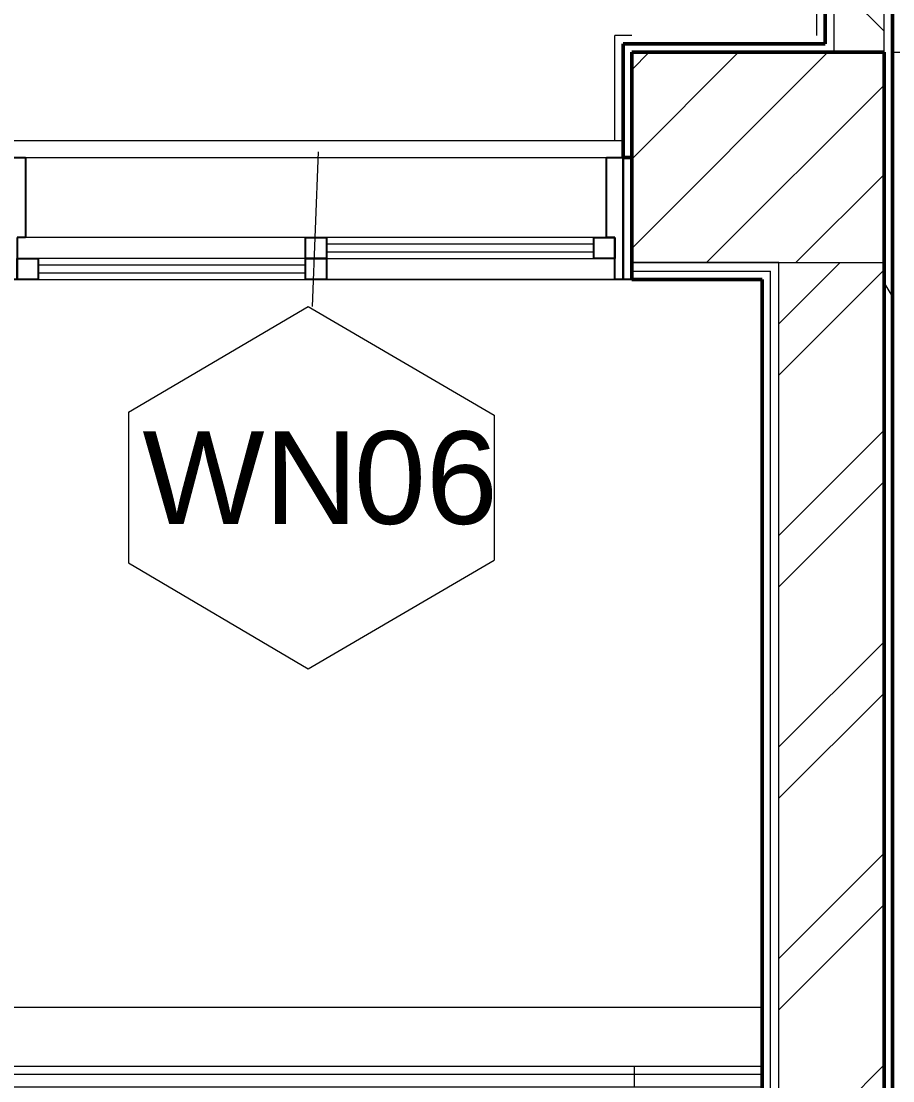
# Model space of a CAD drawing. Header units: millimetres. Extents: x -9358 to 257996, y -67499 to 9117.
# Drawn here: x 32049 to 34120, y -55453 to -52934 of the extents above; entities that cross this region are included whole.
import ezdxf

# ---------------------------------------------------------------- set-up
doc = ezdxf.new("R2010")
doc.units = ezdxf.units.MM
doc.header["$LTSCALE"] = 1000
for name, color, linetype, lineweight in [('A-COL-RFC', 8, 'Continuous', 18), ('A-COL-RFC-1', 8, 'Continuous', 9), ('A-COL-RFC-2', 8, 'Continuous', 50), ('A-TYP-WIN', 8, 'Continuous', 0), ('A-WAL-CLD', 8, 'Continuous', 9), ('A-WAL-CMU', 8, 'Continuous', 50), ('A-WAL-LOW-20', 8, 'Continuous', 18), ('A-WAL-LOW-30', 8, 'Continuous', 18), ('A-WAL-PAT-1', 8, 'Continuous', 9), ('A-WAL-PRT', 8, 'Continuous', 50), ('A-WIN', 8, 'Continuous', 9), ('A-WIN-1', 8, 'Continuous', 25), ('A-WIN-2', 8, 'Continuous', 18)]:
    doc.layers.add(name, color=color, linetype=linetype, lineweight=lineweight)
doc.styles.add('Arial_8', font='arial.ttf', dxfattribs={"height": 220})
pattern_1 = [(0, (0, 0), (812.8, 203.2), [33.528, -576.072, 33.528, -576.072, -3251.2]), (0, (0, 0), (812.8, 203.2), [-1219.2, 33.528, -1185.672, 33.528, -576.072, -1422.4]), (0, (0, 0), (812.8, 203.2), [-3048, 33.528, -372.872, 33.528, -982.472]), (120, (304.8, 101.6), (-582.37636, 602.30545), [33.528, -576.072, 33.528, -576.072, -3251.2]), (120, (304.8, 101.6), (-582.37636, 602.30545), [-1219.2, 33.528, -1185.672, 33.528, -576.072, -1422.4]), (120, (304.8, 101.6), (-582.37636, 602.30545), [-3048, 33.528, -372.872, 33.528, -982.472]), (240, (406.4, 508), (-230.42364, -805.50545), [33.528, -576.072, 33.528, -576.072, -3251.2]), (240, (406.4, 508), (-230.42364, -805.50545), [-1219.2, 33.528, -1185.672, 33.528, -576.072, -1422.4]), (240, (406.4, 508), (-230.42364, -805.50545), [-3048, 33.528, -372.872, 33.528, -982.472])]

# ---------------------------------------------------------------- blocks, each defined once
blk = doc.blocks.new('Window Tag - Window Tag-41068-01-Ground Floor Plan')
at = {"layer": 'A-TYP-WIN'}
for p, q in [((-4.506, 1.627), (-0.238, 4.142)), ((-0.238, 4.142), (4.181, 1.556)), ((-4.506, 1.627), (-4.506, -1.959)), ((4.181, 1.556), (4.181, -1.888)), ((-4.506, -1.959), (-0.238, -4.474)), ((-0.238, -4.474), (4.181, -1.888))]:
    blk.add_line(p, q, dxfattribs=at)
blk = doc.blocks.new('Sliding_Window_Single - 1500 x 2700-2664408-01-Ground Floor Furniture Plan')
at = {"layer": 'A-WIN'}
for p, q in [((-675, 145), (705, 145)), ((-10, -45), (-675, -45)), ((675, -45), (40, -45)), ((-10, -95), (-645, -95)), ((40, -95), (675, -95)), ((-645, -145), (-10, -145)), ((725, -145), (40, -145)), ((40, -145), (725, -145))]:
    blk.add_line(p, q, dxfattribs=at)
at = {"layer": 'A-WIN-1'}
for p, q in [((-735, 145), (-715, 145)), ((-715, 145), (-675, 145)), ((-715, -145), (-715, 145)), ((-715, 145), (-715, -145)), ((-675, 145), (-675, -45)), ((705, 145), (745, 145)), ((705, -45), (705, 145)), ((745, 145), (745, -145)), ((745, -145), (745, 145)), ((-695, -45), (-695, -145)), ((-675, -45), (-695, -45)), ((-10, -95), (-10, -45)), ((-10, -45), (40, -45)), ((40, -45), (40, -95)), ((675, -95), (675, -45)), ((675, -45), (725, -45)), ((725, -45), (705, -45)), ((725, -145), (725, -45)), ((725, -45), (725, -95)), ((-695, -145), (-695, -95)), ((-695, -95), (-645, -95)), ((-645, -95), (-645, -145)), ((-10, -145), (-10, -95)), ((-10, -95), (40, -95)), ((40, -95), (-10, -95)), ((40, -95), (40, -145)), ((725, -95), (675, -95)), ((-715, -145), (-735, -145)), ((-695, -145), (-715, -145)), ((-645, -145), (-695, -145)), ((40, -145), (-10, -145)), ((745, -145), (725, -145)), ((765, -145), (745, -145))]:
    blk.add_line(p, q, dxfattribs=at)
at = {"layer": 'A-WIN-2'}
for p, q in [((40, -60), (675, -60)), ((40, -80), (40, -60)), ((675, -60), (675, -80)), ((675, -80), (40, -80)), ((-645, -110), (-10, -110)), ((-645, -130), (-645, -110)), ((-10, -110), (-10, -130)), ((-10, -130), (-645, -130))]:
    blk.add_line(p, q, dxfattribs=at)
blk = doc.blocks.new('Walls 190 - Walls 6-2351718-01-Ground Floor Furniture Plan')
at = {"layer": 'A-WAL-PAT-1'}
h = blk.add_hatch(dxfattribs=at)
h.set_pattern_fill('FP_131', color=256, style=0, pattern_type=2)
h.set_pattern_definition([(270, (29455.4, -55970), (900, 6e-14), [700, -700]), (270, (29905.4, -55270), (1800, 1e-13), [700, -700]), (180, (29905.4, -55270), (-9e-14, -700), [])])
h.paths.add_polyline_path([(33559.6, -55320), (33810, -55320), (33810, -55270), (29180, -55270), (29180, -55320), (31593.4, -55320)], flags=0)
at = {"layer": 'A-WAL-LOW-20'}
for p, q in [((29180, -55270), (33810, -55270)), ((29180, -55320), (29180, -55270)), ((33810, -55320), (29180, -55320))]:
    blk.add_line(p, q, dxfattribs=at)
blk = doc.blocks.new('G')
at = {"layer": 'A-COL-RFC-1'}
h = blk.add_hatch(dxfattribs=at)
h.set_pattern_fill('FP_4', color=256, style=0, pattern_type=2)
h.set_pattern_definition([(45, (0, 0), (-106.066, 106.066), [])])
h.paths.add_polyline_path([(33850, -53360), (34100, -53360), (34100, -52860), (33500, -52860), (33500, -53360), (33559.6, -53360)], flags=0)
at = {"layer": 'A-WAL-PAT-1'}
h = blk.add_hatch(dxfattribs=at)
h.set_pattern_fill('FP_2', color=256, style=0, pattern_type=2)
h.set_pattern_definition(pattern_1)
h.paths.add_polyline_path([(34100, -52860), (34120, -52860), (34120, -49300), (34100, -49300), (34100, -51668.2)], flags=0)
h = blk.add_hatch(dxfattribs=at)
h.set_pattern_fill('FP_2', color=256, style=0, pattern_type=2)
h.set_pattern_definition(pattern_1)
h.paths.add_polyline_path([(33960, -52840), (33980, -52840), (33980, -49570), (33960, -49570), (33960, -51668.2)], flags=0)
h = blk.add_hatch(dxfattribs=at)
h.set_pattern_fill('FP_3', color=256, style=0, pattern_type=2)
h.set_pattern_definition([(45, (0, 0), (-224.5064, 224.5064), []), (135, (0, 0), (-224.5064, -224.5064), [])])
h.paths.add_polyline_path([(34100, -52860), (34100, -49550), (33980, -49550), (33980, -52860)], flags=0)
h = blk.add_hatch(dxfattribs=at)
h.set_pattern_fill('FP_2', color=256, style=0, pattern_type=2)
h.set_pattern_definition(pattern_1)
h.paths.add_polyline_path([(33500, -52860), (33980, -52860), (33980, -52840), (33500, -52840)], flags=0)
h = blk.add_hatch(dxfattribs=at)
h.set_pattern_fill('FP_2', color=256, style=0, pattern_type=2)
h.set_pattern_definition(pattern_1)
h.paths.add_polyline_path([(34100, -57230), (34120, -57230), (34120, -52860), (34100, -52860), (34100, -56004.6)], flags=0)
h = blk.add_hatch(dxfattribs=at)
h.set_pattern_fill('FP_1', color=256, style=0, pattern_type=2)
h.set_pattern_definition([(45, (0, 0), (-251.4472, 251.4472), []), (45, (0, 381), (-251.4472, 251.4472), [])])
h.paths.add_polyline_path([(34100, -57250), (34100, -53360), (33850, -53360), (33850, -57250)], flags=0)
h = blk.add_hatch(dxfattribs=at)
h.set_pattern_fill('FP_2', color=256, style=0, pattern_type=2)
h.set_pattern_definition(pattern_1)
h.paths.add_polyline_path([(33830, -57770), (33830, -53400), (33810, -53400), (33810, -57770)], flags=0)
at = {"layer": 'A-COL-RFC'}
for p, q in [((33500, -53360), (33850, -53360)), ((33850, -53360), (34100, -53360))]:
    blk.add_line(p, q, dxfattribs=at)
at = {"layer": 'A-COL-RFC-2'}
for p, q in [((34100, -52860), (33500, -52860)), ((33500, -52860), (33500, -53360)), ((34100, -53360), (34100, -52860))]:
    blk.add_line(p, q, dxfattribs=at)
at = {"layer": 'A-WAL-CLD'}
for p, q in [((33980, -49570), (33980, -52860)), ((34100, -52860), (34100, -49550)), ((33850, -57250), (33850, -53360)), ((33500, -53380), (33830, -53380)), ((33830, -57770), (33830, -53380))]:
    blk.add_line(p, q, dxfattribs=at)
at = {"layer": 'A-WAL-CMU'}
for p, q in [((33480, -52840), (33480, -53110)), ((33960, -52840), (33480, -52840)), ((33500, -53110), (33500, -52860)), ((33500, -52860), (33980, -52860)), ((34100, -52860), (34100, -57230)), ((34120, -57230), (34120, -52860)), ((33480, -53110), (33500, -53110)), ((33500, -53360), (33500, -53400)), ((33500, -53400), (33810, -53400)), ((33810, -53400), (33810, -57790))]:
    blk.add_line(p, q, dxfattribs=at)
at = {"layer": 'A-WAL-LOW-30'}
for p, q in [((33940, -52820), (33940, -49590)), ((33460, -53070), (33460, -52820)), ((33500, -52820), (33460, -52820)), ((34120, -52860), (34140, -52860)), ((31700, -53070), (33480, -53070)), ((33850, -53360), (33500, -53360)), ((31170, -55130), (33810, -55130)), ((33810, -55290), (31170, -55290))]:
    blk.add_line(p, q, dxfattribs=at)
at = {"layer": 'A-WAL-PRT'}
for p, q in [((34120, -52860), (34120, -49300)), ((33960, -49570), (33960, -52840)), ((33980, -52860), (34100, -52860))]:
    blk.add_line(p, q, dxfattribs=at)
at = {"layer": 'A-WAL-LOW-20'}
blk.add_blockref('Walls 190 - Walls 6-2351718-01-Ground Floor Furniture Plan', (0, 0), dxfattribs=at)
at = {"layer": 'A-WIN'}
blk.add_blockref('Sliding_Window_Single - 1500 x 2700-2664408-01-Ground Floor Furniture Plan', (32735, -53255), dxfattribs=at)

msp = doc.modelspace()

# ---------------------------------------------------------------- block references
msp.add_blockref('G', (0, -148.1))

# ---------------------------------------------------------------- next in the draw order: linework, layer by layer
at = {"layer": 'A-TYP-WIN'}
msp.add_line((32755, -53245), (32740.9, -53612), dxfattribs=at)

# ---------------------------------------------------------------- next in the draw order: block references
at = {"layer": 'A-TYP-WIN', "xscale": 99.99999999999991, "yscale": 99.99999999999991, "zscale": 99.99999999999991}
msp.add_blockref('Window Tag - Window Tag-41068-01-Ground Floor Plan', (32755, -54026.2), dxfattribs=at)

# ---------------------------------------------------------------- next in the draw order: texts
at = {"layer": 'A-TYP-WIN', "char_height": 220, "attachment_point": 1, "style": 'Arial_8'}
for s, insert, width in [('06', (32840.2, -53909.2), 400.844), ('WN', (32337.5, -53909.2), 609.282)]:
    msp.add_mtext(s, dxfattribs=dict(at, insert=insert, width=width))

doc.saveas('drawing.dxf')
